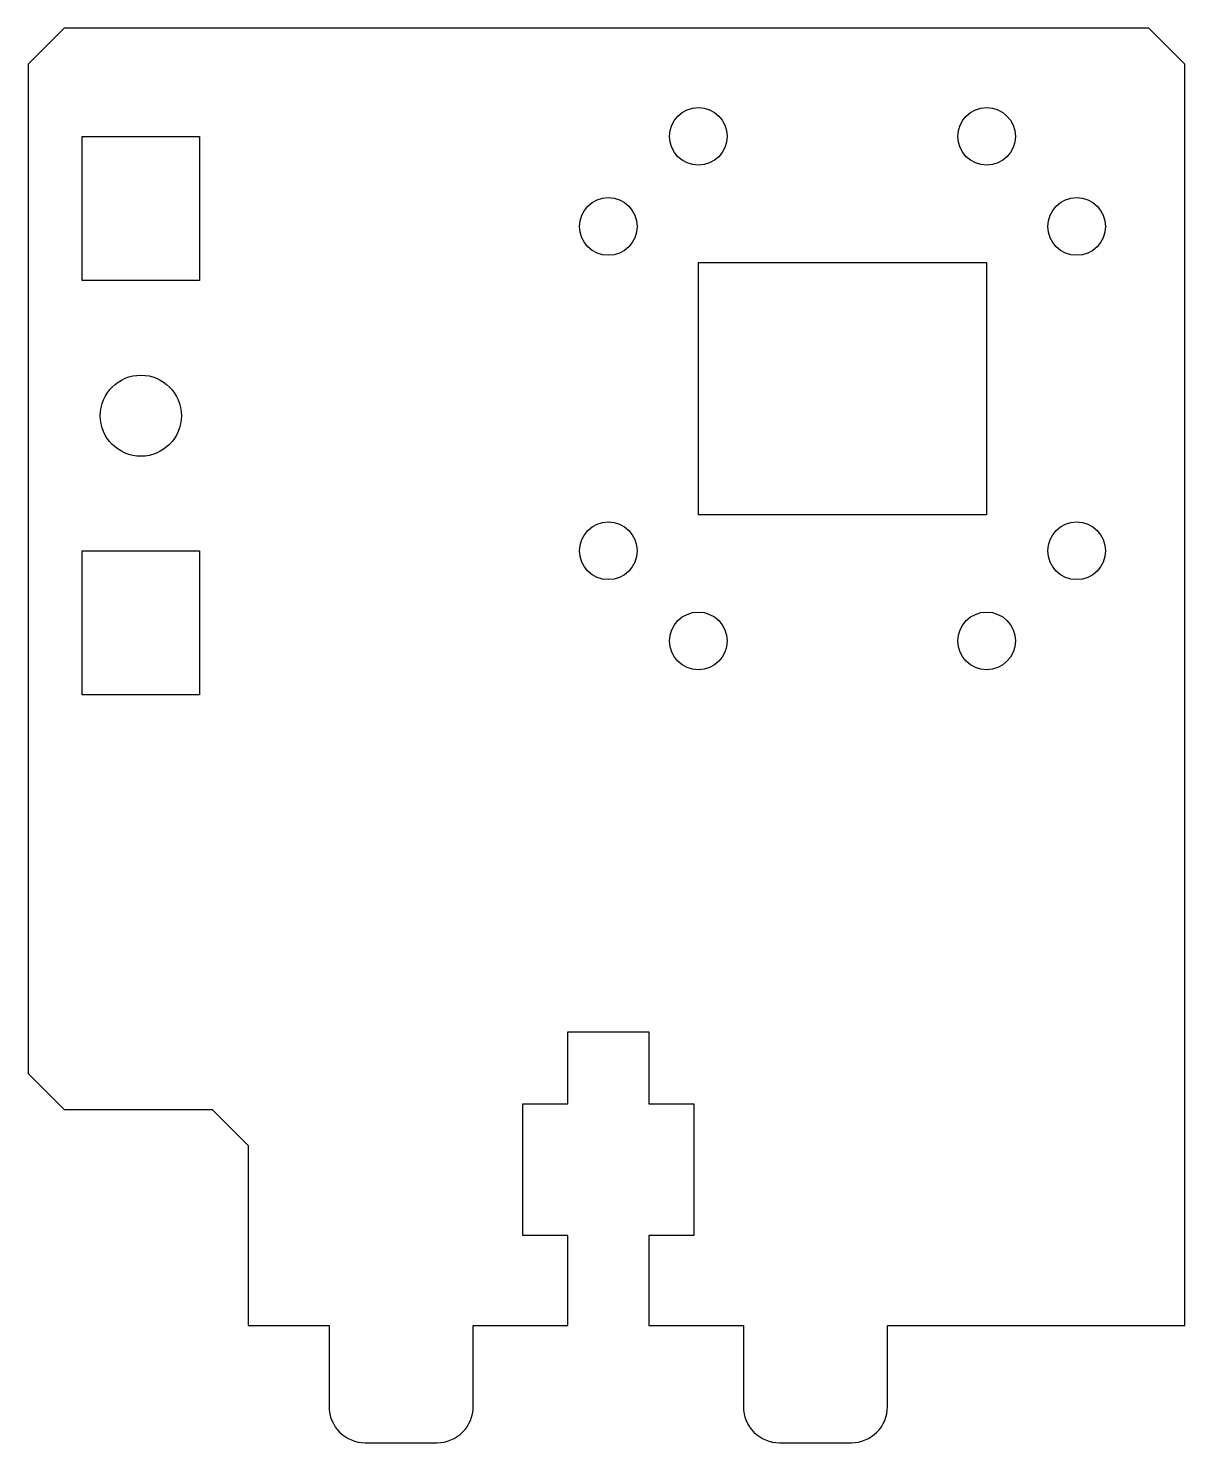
# Model space of a CAD drawing. Header units: millimetres. Extents: x 0 to 64.2, y -6.5 to 72.
import ezdxf

# ---------------------------------------------------------------- set-up
doc = ezdxf.new("R2010")
doc.units = ezdxf.units.MM

msp = doc.modelspace()

# ---------------------------------------------------------------- linework, layer by layer
msp.add_lwpolyline([(0, 14), (2, 12), (10.2, 12), (12.2, 10), (12.2, 0), (16.7, 0), (16.7, -4.5, 0.414214), (18.7, -6.5), (22.7, -6.5, 0.414214), (24.7, -4.5), (24.7, 0), (29.95, 0), (29.95, 5), (27.45, 5), (27.45, 12.3), (29.95, 12.3), (29.95, 16.3), (34.45, 16.3), (34.45, 12.3), (36.95, 12.3), (36.95, 5), (34.45, 5), (34.45, 0), (39.7, 0), (39.7, -4.5, 0.414214), (41.7, -6.5), (45.7, -6.5, 0.414214), (47.7, -4.5), (47.7, 0), (64.2, 0), (64.2, 70), (62.2, 72), (2, 72), (0, 70)], format="xyb", close=True)
for points in [[(9.5, 66), (9.5, 58), (3, 58), (3, 66)], [(53.2, 59), (53.2, 45), (37.2, 45), (37.2, 59)], [(9.5, 43), (9.5, 35), (3, 35), (3, 43)]]:
    msp.add_lwpolyline(points, close=True)
for centre, radius in [((37.2, 66), 1.6), ((53.2, 66), 1.6), ((32.2, 61), 1.6), ((58.2, 61), 1.6), ((6.25, 50.5), 2.25), ((32.2, 43), 1.6), ((58.2, 43), 1.6), ((37.2, 38), 1.6), ((53.2, 38), 1.6)]:
    msp.add_circle(centre, radius)

doc.saveas('drawing.dxf')
